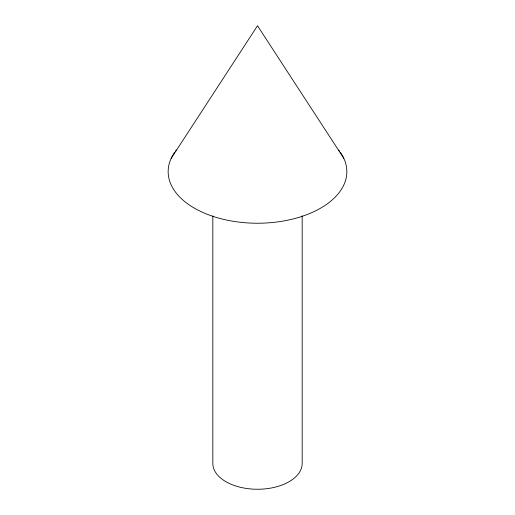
<?xml version="1.0" encoding="UTF-8"?>
<svg xmlns="http://www.w3.org/2000/svg" width="515" height="515" viewBox="0 0 515 515"><rect width="100%" height="100%" fill="white"/><g stroke="black" fill="none" stroke-linecap="round" stroke-linejoin="round"><path stroke-width="0.77" d="M171.199 158.305L257.5 25.75L343.801 158.305M302.176 215.869L302.176 463.461A44.676 25.789 0 0 1 257.5 489.25A44.676 25.789 0 0 1 212.824 463.461L212.824 215.869M340.486 152.543A89.346 51.584 0 0 1 257.5 223.233A89.346 51.584 0 0 1 174.514 152.543M175.409 151.288A89.346 51.584 0 0 1 176.368 150.045M338.632 150.045A89.346 51.584 0 0 1 339.591 151.288"/></g></svg>
